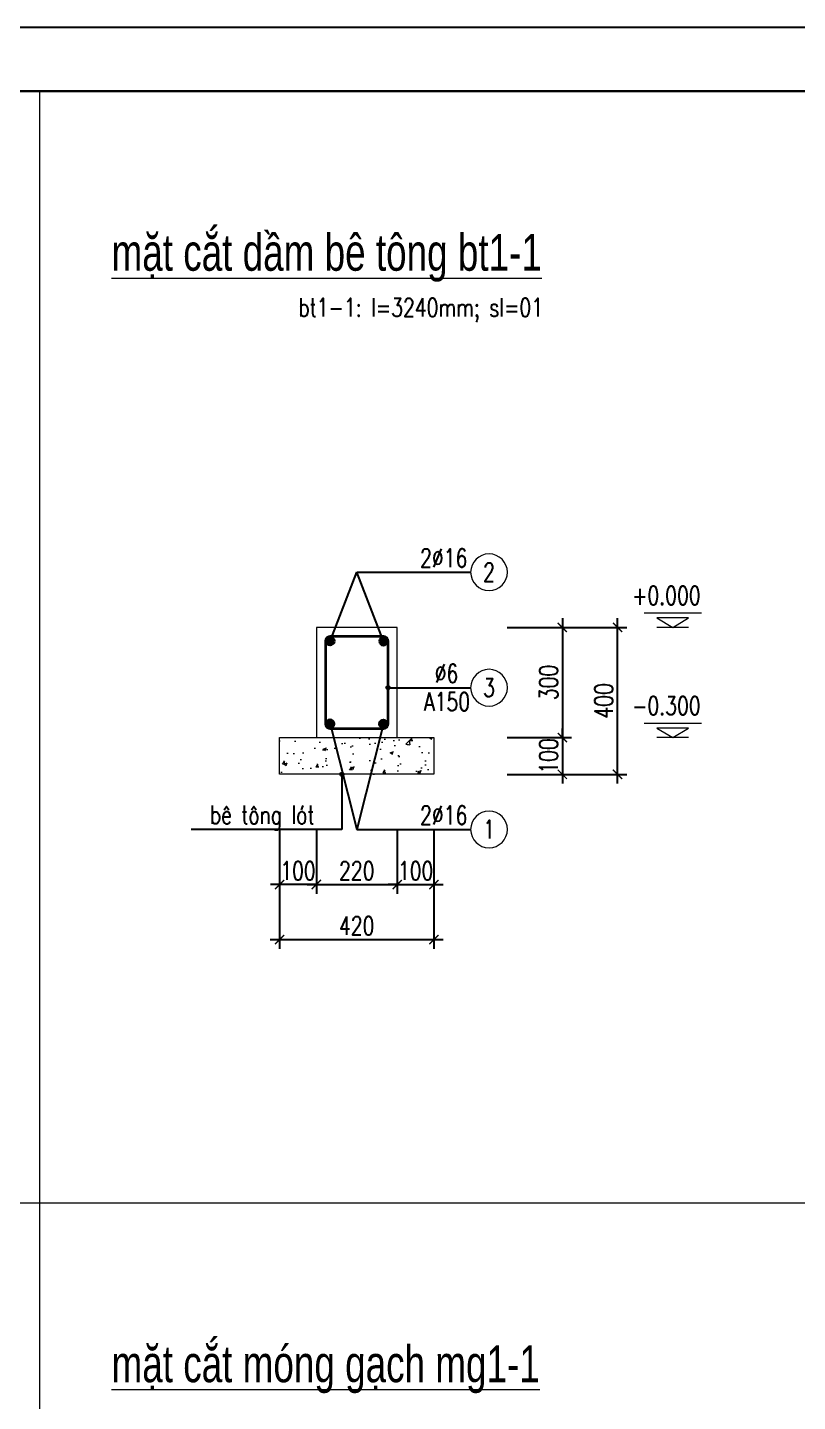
# Model space of a CAD drawing. Extents: x -1855204 to -1466800, y -1308584 to -996495.
# Drawn here: x -1692572 to -1684193, y -1071318 to -1056355 of the extents above; entities that cross this region are included whole.
import ezdxf
from ezdxf.enums import TextEntityAlignment as Align

# ---------------------------------------------------------------- set-up
doc = ezdxf.new("R2010")
doc.units = 0
doc.header["$LTSCALE"] = 150
doc.header["$PDMODE"] = 35
doc.layers.get('0').update_dxf_attribs({"lineweight": 18})
doc.layers.get('Defpoints').update_dxf_attribs({"lineweight": 18})
for name, color, linetype, lineweight in [('05.Text', 253, 'Continuous', 18), ('11.Khung bo', 32, 'Continuous', 50), ('12.Khung', 36, 'Continuous', 25), ('LS-DIM', 251, 'Continuous', 13), ('LS-HATCH', 147, 'Continuous', 9), ('LS-TEXT', 60, 'Continuous', 20), ('LS-THAY', 7, 'Continuous', 20), ('LS-THEP', 3, 'Continuous', 35)]:
    doc.layers.add(name, color=color, linetype=linetype, lineweight=lineweight)
doc.layers.add('DIM', color=1, linetype='Continuous')
doc.styles.add('chu ghi chu', font='vntimeh.shx', dxfattribs={"width": 0.7})
doc.styles.add('KCVN-LEADER', font='vnromadi.shx', dxfattribs={"width": 0.7, "height": 4})
doc.styles.add('romans.shx', font='romans.shx', dxfattribs={"width": 0.75, "bigfont": 'vns.shx'})
doc.styles.add('vnsimpli', font='vnsimli.shx', dxfattribs={"width": 0.75})
doc.dimstyles.new('D25', dxfattribs={"dimscale": 0, "dimtxt": 200, "dimasz": 100, "dimexe": 100, "dimexo": 0, "dimgap": 50, "dimtad": 1, "dimdec": 0, "dimlfac": 0.25, "dimdsep": 46, "dimtxsty": 'vnsimpli', "dimblk1": 'ARCHTICK', "dimblk2": 'ARCHTICK', "dimsah": 1, "dimcen": 0, "dimdle": 100, "dimclrd": 256, "dimclre": 256, "dimclrt": 60, "dimadec": 0, "dimazin": 0, "dimtfac": 0.004, "dimtdec": 0, "dimtix": 1, "dimtmove": 2, "dimatfit": 3, "dimldrblk": 'ARCHTICK', "dimfxl": 1, "dimtolj": 1, "dimarcsym": 0})
doc.dimstyles.new('LS.GHI CHU', dxfattribs={"dimtxt": 200, "dimasz": 120, "dimexe": 120, "dimexo": 120, "dimgap": 80, "dimtad": 1, "dimdec": 0, "dimzin": 0, "dimdsep": 46, "dimtxsty": 'romans.shx', "dimblk": 'ARCHTICK', "dimcen": 0.09, "dimdle": 120, "dimclrd": 256, "dimclre": 8, "dimclrt": 7, "dimadec": 0, "dimazin": 0, "dimtfac": 1, "dimtdec": 0, "dimtofl": 0, "dimtmove": 0, "dimatfit": 3, "dimldrblk": 'ARCHTICK', "dimfxl": 1, "dimtolj": 1, "dimtzin": 0, "dimarcsym": 0})

# ---------------------------------------------------------------- blocks, each defined once
blk = doc.blocks.new('100')
at = {"layer": '11.Khung bo', "const_width": 26.7}
blk.add_lwpolyline([(1860913, -945240), (1860913, -916940), (1896063, -916940), (1896063, -945240)], close=True, dxfattribs=at)
at = {"layer": '12.Khung', "color": 1}
blk.add_lwpolyline([(1901579, -945940), (1901579, -916240), (1859580, -916240), (1859580, -945940)], close=True, dxfattribs=at)
blk = doc.blocks.new('_ArchTick')
at = {"layer": 'DIM', "color": 0, "const_width": 0.15}
blk.add_lwpolyline([(-0.5, -0.5), (0.5, 0.5)], dxfattribs=at)
blk = doc.blocks.new('*D1638')
at = {"layer": 'Defpoints', "color": 0, "transparency": 16777216}
for p in [(-1689429, -1065088), (-1688549, -1065088), (-1688549, -1065688)]:
    blk.add_point(p, dxfattribs=at)
at = {"layer": 'LS-DIM', "lineweight": -2, "transparency": 16777216}
for p, q in [((-1689429, -1065088), (-1689429, -1065788)), ((-1688549, -1065088), (-1688549, -1065788)), ((-1689529, -1065688), (-1688449, -1065688))]:
    blk.add_line(p, q, dxfattribs=at)
at = {"layer": 'LS-DIM', "lineweight": -2, "transparency": 16777216, "xscale": 100, "yscale": 100, "zscale": 100, "rotation": 180}
blk.add_blockref('_ArchTick', (-1689429, -1065688), dxfattribs=at)
at = {"layer": 'LS-DIM', "lineweight": -2, "transparency": 16777216, "xscale": 100, "yscale": 100, "zscale": 100}
blk.add_blockref('_ArchTick', (-1688549, -1065688), dxfattribs=at)
at = {"layer": 'LS-DIM', "color": 60, "transparency": 16777216, "insert": (-1688989, -1065538), "char_height": 200, "attachment_point": 5, "style": 'vnsimpli'}
blk.add_mtext('\\A1;220', dxfattribs=at)
blk = doc.blocks.new('*D1639')
at = {"layer": 'Defpoints', "color": 0, "transparency": 16777216}
for p in [(-1689829, -1065088), (-1688149, -1065089), (-1688150, -1066288)]:
    blk.add_point(p, dxfattribs=at)
at = {"layer": 'LS-DIM', "lineweight": -2, "transparency": 16777216}
for p, q in [((-1689829, -1065088), (-1689830, -1066387)), ((-1688149, -1065089), (-1688150, -1066388)), ((-1689930, -1066287), (-1688050, -1066288))]:
    blk.add_line(p, q, dxfattribs=at)
at = {"layer": 'LS-DIM', "lineweight": -2, "transparency": 16777216, "xscale": 100, "yscale": 100, "zscale": 100}
for p, rotation in [((-1689830, -1066287), 179.9658978745376), ((-1688150, -1066288), 359.9658978745376)]:
    blk.add_blockref('_ArchTick', p, dxfattribs=dict(at, rotation=rotation))
at = {"layer": 'LS-DIM', "color": 60, "transparency": 16777216, "insert": (-1688990, -1066137), "char_height": 200, "attachment_point": 5, "rotation": 359.9659, "style": 'vnsimpli'}
blk.add_mtext('\\A1;420', dxfattribs=at)
blk = doc.blocks.new('cotthep')
at = {"layer": 'LS-THAY'}
blk.add_circle((-250, 0), 250, dxfattribs=at)
at = {"layer": 'LS-TEXT', "style": 'vnsimpli', "width": 0.75}
for tag, p in [('24`25', (446, 69)), ('10', (-250, -123)), ('A200', (440, -316))]:
    blk.add_attdef(tag, text='', height=250, dxfattribs=at).set_placement(p, align=Align.CENTER)
blk = doc.blocks.new('*D1640')
at = {"layer": 'Defpoints', "color": 0, "transparency": 16777216}
for p in [(-1687352, -1062888), (-1687352, -1064088), (-1686752, -1064088)]:
    blk.add_point(p, dxfattribs=at)
at = {"layer": 'LS-DIM', "lineweight": -2, "transparency": 16777216}
for p, q in [((-1686752, -1062788), (-1686752, -1064188)), ((-1687352, -1062888), (-1686652, -1062888)), ((-1687352, -1064088), (-1686652, -1064088))]:
    blk.add_line(p, q, dxfattribs=at)
at = {"layer": 'LS-DIM', "lineweight": -2, "transparency": 16777216, "xscale": 100, "yscale": 100, "zscale": 100}
for p, rotation in [((-1686752, -1062888), 90), ((-1686752, -1064088), 270)]:
    blk.add_blockref('_ArchTick', p, dxfattribs=dict(at, rotation=rotation))
at = {"layer": 'LS-DIM', "color": 60, "transparency": 16777216, "insert": (-1686902, -1063488), "char_height": 200, "attachment_point": 5, "rotation": 90, "style": 'vnsimpli'}
blk.add_mtext('\\A1;300', dxfattribs=at)
blk = doc.blocks.new('THEP DAM')
at = {"layer": 'LS-THEP'}
for p, q in [((-0.6, 0), (0.6, 0)), ((-0.42, 0.42), (0.42, -0.42)), ((-0.42, -0.42), (0.42, 0.42)), ((0, 0.6), (0, -0.6))]:
    blk.add_line(p, q, dxfattribs=at)
blk.add_circle((0, 0), 0.6, dxfattribs=at)
blk = doc.blocks.new('*D1641')
at = {"layer": 'Defpoints', "color": 0, "transparency": 16777216}
for p in [(-1687351, -1062888), (-1686152, -1062888), (-1687351, -1064488)]:
    blk.add_point(p, dxfattribs=at)
at = {"layer": 'LS-DIM', "lineweight": -2, "transparency": 16777216}
for p, q in [((-1686152, -1064588), (-1686152, -1062788)), ((-1687351, -1062888), (-1686052, -1062888)), ((-1687351, -1064488), (-1686052, -1064488))]:
    blk.add_line(p, q, dxfattribs=at)
at = {"layer": 'LS-DIM', "lineweight": -2, "transparency": 16777216, "xscale": 100, "yscale": 100, "zscale": 100}
for p, rotation in [((-1686152, -1062888), 90), ((-1686152, -1064488), 270)]:
    blk.add_blockref('_ArchTick', p, dxfattribs=dict(at, rotation=rotation))
at = {"layer": 'LS-DIM', "color": 60, "transparency": 16777216, "insert": (-1686302, -1063688), "char_height": 200, "attachment_point": 5, "rotation": 90, "style": 'vnsimpli'}
blk.add_mtext('\\A1;400', dxfattribs=at)
blk = doc.blocks.new('nhieu cot')
at = {"layer": 'LS-DIM', "linetype": 'Continuous'}
for p, q in [((605, 194), (-173, 194)), ((432, 130), (0, 130)), ((0, 130), (216, 0)), ((432, 0), (0, 0)), ((216, 0), (432, 130))]:
    blk.add_line(p, q, dxfattribs=at)
blk.add_solid([(216, 0), (216, 130), (0, 130), (216, 0)], dxfattribs=at)
at = {"color": 31, "linetype": 'Continuous', "style": 'chu ghi chu', "width": 0.7}
for tag, p in [('COT3', (-73, 1058)), ('COT2', (-73, 684)), ('COT1', (-73, 309))]:
    blk.add_attdef(tag, p, '', height=250, dxfattribs=at)
blk = doc.blocks.new('*D1642')
at = {"layer": 'Defpoints', "color": 0, "transparency": 16777216}
for p in [(-1687352, -1064088), (-1687352, -1064488), (-1686752, -1064488)]:
    blk.add_point(p, dxfattribs=at)
at = {"layer": 'LS-DIM', "lineweight": -2, "transparency": 16777216}
for p, q in [((-1686752, -1064088), (-1686752, -1063988)), ((-1687352, -1064088), (-1686652, -1064088)), ((-1686752, -1064088), (-1686752, -1064488)), ((-1687352, -1064488), (-1686652, -1064488)), ((-1686752, -1064488), (-1686752, -1064588))]:
    blk.add_line(p, q, dxfattribs=at)
at = {"layer": 'LS-DIM', "lineweight": -2, "transparency": 16777216, "xscale": 100, "yscale": 100, "zscale": 100}
for p, rotation in [((-1686752, -1064088), 270), ((-1686752, -1064488), 90)]:
    blk.add_blockref('_ArchTick', p, dxfattribs=dict(at, rotation=rotation))
at = {"layer": 'LS-DIM', "color": 60, "transparency": 16777216, "insert": (-1686902, -1064288), "char_height": 200, "attachment_point": 5, "rotation": 90, "style": 'vnsimpli'}
blk.add_mtext('\\A1;100', dxfattribs=at)
blk = doc.blocks.new('*D1643')
at = {"layer": 'Defpoints', "color": 0, "transparency": 16777216}
for p in [(-1688549, -1065088), (-1688149, -1065088), (-1688149, -1065688, 0)]:
    blk.add_point(p, dxfattribs=at)
at = {"layer": 'LS-DIM', "lineweight": -2, "transparency": 16777216}
for p, q in [((-1688549, -1065088, 0), (-1688549, -1065788, 0)), ((-1688149, -1065088, 0), (-1688149, -1065788, 0)), ((-1688549, -1065688, 0), (-1688649, -1065688, 0)), ((-1688549, -1065688, 0), (-1688149, -1065688, 0)), ((-1688149, -1065688, 0), (-1688049, -1065688, 0))]:
    blk.add_line(p, q, dxfattribs=at)
at = {"layer": 'LS-DIM', "lineweight": -2, "transparency": 16777216, "xscale": 100, "yscale": 100, "zscale": 100}
blk.add_blockref('_ArchTick', (-1688549, -1065688, 0), dxfattribs=at)
at = {"layer": 'LS-DIM', "lineweight": -2, "transparency": 16777216, "xscale": 100, "yscale": 100, "zscale": 100, "rotation": 180}
blk.add_blockref('_ArchTick', (-1688149, -1065688, 0), dxfattribs=at)
at = {"layer": 'LS-DIM', "color": 60, "transparency": 16777216, "insert": (-1688349, -1065538, 0), "char_height": 200, "attachment_point": 5, "style": 'vnsimpli'}
blk.add_mtext('\\A1;100', dxfattribs=at)
blk = doc.blocks.new('*D1644')
at = {"layer": 'Defpoints', "color": 0, "transparency": 16777216}
for p in [(-1689829, -1065088), (-1689429, -1065088), (-1689829, -1065688, 0)]:
    blk.add_point(p, dxfattribs=at)
at = {"layer": 'LS-DIM', "lineweight": -2, "transparency": 16777216}
for p, q in [((-1689829, -1065088, 0), (-1689829, -1065788, 0)), ((-1689429, -1065088, 0), (-1689429, -1065788, 0)), ((-1689829, -1065688, 0), (-1689929, -1065688, 0)), ((-1689429, -1065688, 0), (-1689829, -1065688, 0)), ((-1689429, -1065688, 0), (-1689329, -1065688, 0))]:
    blk.add_line(p, q, dxfattribs=at)
at = {"layer": 'LS-DIM', "lineweight": -2, "transparency": 16777216, "xscale": 100, "yscale": 100, "zscale": 100}
blk.add_blockref('_ArchTick', (-1689829, -1065688, 0), dxfattribs=at)
at = {"layer": 'LS-DIM', "lineweight": -2, "transparency": 16777216, "xscale": 100, "yscale": 100, "zscale": 100, "rotation": 180}
blk.add_blockref('_ArchTick', (-1689429, -1065688, 0), dxfattribs=at)
at = {"layer": 'LS-DIM', "color": 60, "transparency": 16777216, "insert": (-1689629, -1065538, 0), "char_height": 200, "attachment_point": 5, "style": 'vnsimpli'}
blk.add_mtext('\\A1;100', dxfattribs=at)

msp = doc.modelspace()

# ---------------------------------------------------------------- hatches: boundary and pattern name
at = {"layer": 'LS-HATCH'}
h = msp.add_hatch(dxfattribs=at)
h.set_pattern_fill('AR-CONC', color=256, scale=2, style=0)
h.set_pattern_definition([(50, (-1360406.46, -232273.34), (364.36934, -31.87817), [38.1, -419.1]), (355, (-1360406.46, -232273.34), (-70.48565, 382.11329), [30.48, -335.28]), (100.451, (-1360376.1, -232276), (293.885, 350.23338), [32.38, -356.18]), (46.1842, (-1360406.46, -232171.74), (542.15808, -84.08466), [57.15, -628.65]), (96.6356, (-1360361.3, -232178.74), (474.80847, 494.8511), [48.57, -534.27]), (351.184, (-1360406.46, -232171.74), (474.8092, 494.85024), [45.72, -502.92]), (21, (-1360355.66, -232197.14), (303.22976, -204.53104), [38.1, -419.1]), (326, (-1360355.66, -232197.14), (123.60406, 368.37593), [30.48, -335.28]), (71.4514, (-1360330.4, -232214.18), (426.83298, 163.84572), [32.38, -356.18]), (37.5, (-1360406.46, -232273.34), (6.177207, 169.110078), [0, -331.216, 0, -340.36, 0, -336.55]), (7.5, (-1360406.46, -232273.34), (133.639325, 200.36115), [0, -194.056, 0, -323.596, 0, -128.27]), (327.5, (-1360519.75, -232273.34), (271.18119, -11.457488), [0, -127, 0, -396.24, 0, -525.78]), (317.5, (-1360570.55, -232273.34), (296.25836, 50.85298), [0, -165.1, 0, -263.144, 0, -373.38])])
h.paths.add_polyline_path([(-1689829.1, -1064087.9), (-1688149.1, -1064087.9), (-1688149.1, -1064487.9), (-1689829.1, -1064487.9)])

# ---------------------------------------------------------------- linework, layer by layer
at = {"layer": 'LS-THAY'}
for p, q in [((-1692441.5, -1057048.7), (-1692441.5, -1081256.6)), ((-1701153.8, -1069152.7), (-1683729.2, -1069152.7))]:
    msp.add_line(p, q, dxfattribs=at)
msp.add_lwpolyline([(-1688549.1, -1064087.9), (-1688549.1, -1062887.9), (-1689429.1, -1062887.9), (-1689429.1, -1064087.9), (-1688549.1, -1064087.9)], dxfattribs=at)
msp.add_lwpolyline([(-1689829.1, -1064087.9), (-1688149.1, -1064087.9), (-1688149.1, -1064487.9), (-1689829.1, -1064487.9)], close=True, dxfattribs=at)
at = {"layer": 'LS-THEP'}
msp.add_lwpolyline([(-1688649.1, -1063937.9), (-1688649.1, -1063037.9, 0.4142136), (-1688699.1, -1062987.9), (-1689279.1, -1062987.9, 0.4142136), (-1689329.1, -1063037.9), (-1689329.1, -1063937.9, 0.4142136), (-1689279.1, -1063987.9), (-1688699.1, -1063987.9, 0.4142136)], format="xyb", close=True, dxfattribs=at)

# ---------------------------------------------------------------- block references
at = {"layer": '05.Text', "xscale": 0.991454545641318, "yscale": 0.991454545641318, "zscale": 0.9914545456793755}
msp.add_blockref('100', (-3546164.4, -147944.3), dxfattribs=at)
at = {"layer": 'LS-DIM'}
ref = msp.add_blockref('cotthep', (-1687749.8, -1062287.7), dxfattribs=dict(at, xscale=-0.7999999998137355, yscale=0.7999999998137355, zscale=0.8))
ref.add_attrib('10', '2', dxfattribs={"layer": 'LS-TEXT', "height": 200, "style": 'vnsimpli', "width": 0.75}).set_placement((-1687549.8, -1062386.3), align=Align.CENTER)
ref.add_attrib('24`25', '2`16', dxfattribs={"layer": 'LS-TEXT', "height": 200, "style": 'vnsimpli', "width": 0.75}).set_placement((-1688042.8, -1062232.3), align=Align.CENTER)
ref = msp.add_blockref('nhieu cot', (-1685723.5, -1062887.9, 0), dxfattribs=dict(at, xscale=0.7999999998137355, yscale=0.7999999998137355, zscale=0.7999999998137355))
ref.add_attrib('COT1', '+0.000', dxfattribs={"layer": 'LS-TEXT', "linetype": 'Continuous', "height": 200, "style": 'vnsimpli', "width": 0.75}).set_placement((-1685620.2, -1062640.4, 0), align=Align.CENTER)
ref = msp.add_blockref('cotthep', (-1687749.8, -1063544.2), dxfattribs=dict(at, xscale=-0.7999999998137355, yscale=0.7999999998137355, zscale=0.8))
ref.add_attrib('10', '3', dxfattribs={"layer": 'LS-TEXT', "height": 200, "style": 'vnsimpli', "width": 0.75}).set_placement((-1687549.8, -1063642.8), align=Align.CENTER)
ref.add_attrib('24`25', '`6', dxfattribs={"layer": 'LS-TEXT', "height": 200, "style": 'vnsimpli', "width": 0.75}).set_placement((-1688013.3, -1063488.8), align=Align.CENTER)
ref.add_attrib('A200', 'A150', dxfattribs={"layer": 'LS-TEXT', "height": 200, "style": 'vnsimpli', "width": 0.75}).set_placement((-1688007.1, -1063796.7), align=Align.CENTER)
ref = msp.add_blockref('nhieu cot', (-1685723.5, -1064087.9), dxfattribs=dict(at, xscale=0.7999999998137355, yscale=0.7999999998137355, zscale=0.7999999998137355))
ref.add_attrib('COT1', '-0.300', dxfattribs={"layer": 'LS-TEXT', "linetype": 'Continuous', "height": 200, "style": 'vnsimpli', "width": 0.75}).set_placement((-1685620.2, -1063840.4), align=Align.CENTER)
ref = msp.add_blockref('cotthep', (-1687749.8, -1065088), dxfattribs=dict(at, xscale=-0.7999999998137355, yscale=0.7999999998137355, zscale=0.8))
ref.add_attrib('10', '1', dxfattribs={"layer": 'LS-TEXT', "height": 200, "style": 'vnsimpli', "width": 0.75}).set_placement((-1687549.8, -1065186.6), align=Align.CENTER)
ref.add_attrib('24`25', '2`16', dxfattribs={"layer": 'LS-TEXT', "height": 200, "style": 'vnsimpli', "width": 0.75}).set_placement((-1688042.8, -1065032.6), align=Align.CENTER)
at = {"layer": 'LS-THEP', "yscale": 70.70707070920616}
for p, xscale, zscale in [((-1689279.1, -1063037.9), 70.70707070920616, 70.70707070920616), ((-1688699.1, -1063037.9), -70.70707070920616, 70.7070707089458)]:
    msp.add_blockref('THEP DAM', p, dxfattribs=dict(at, xscale=xscale, zscale=zscale))
at = {"layer": 'LS-THEP', "yscale": 70.70707070920616, "rotation": 180}
for p, xscale, zscale in [((-1689279.1, -1063937.9), -70.70707070920616, 70.7070707089458), ((-1688699.1, -1063937.9), 70.70707070920616, 70.70707070920616)]:
    msp.add_blockref('THEP DAM', p, dxfattribs=dict(at, xscale=xscale, zscale=zscale))

# ---------------------------------------------------------------- texts
at = {"layer": 'LS-TEXT', "width": 0.75}
for s, height, style, p in [('%%UmÆt c¾t dÇm bª t«ng bt1-1', 400, 'KCVN-LEADER', (-1691657.7, -1059003.7)), ('bt1-1: l=3240mm; sl=01', 200, 'vnsimpli', (-1689623.9, -1059503.7)), ('%%UmÆt c¾t mãng g¹ch mg1-1', 400, 'KCVN-LEADER', (-1691657.7, -1071107.6))]:
    msp.add_text(s, height=height, dxfattribs=dict(at, style=style)).set_placement(p)
at = {"layer": 'LS-TEXT', "style": 'vnsimpli', "width": 0.75}
msp.add_text('bª t«ng lãt', height=200, dxfattribs=at).set_placement((-1690018.2, -1065028.6), align=Align.CENTER)

# ---------------------------------------------------------------- dimensions: what is measured, and where the dimension line sits
at = {"layer": 'LS-DIM'}
for base, p1, p2, angle, override, picture, middle in [((-1686751.8, -1064087.9), (-1687351.8, -1062887.9), (-1687351.8, -1064087.9), 90, {"dimscale": 1}, '*D1640', (-1686901.8, -1063487.9)), ((-1686151.8, -1062887.9), (-1687350.8, -1064487.9), (-1687350.8, -1062887.9), 90, {"dimscale": 1}, '*D1641', (-1686301.8, -1063687.9)), ((-1686751.8, -1064487.9), (-1687351.8, -1064087.9), (-1687351.8, -1064487.9), 90, {"dimscale": 1, "dimfxl": 100}, '*D1642', (-1686901.8, -1064287.9)), ((-1689829.2, -1065687.9, 0), (-1689429.1, -1065087.9), (-1689829.2, -1065087.9), 180, {"dimscale": 1, "dimfxl": 100}, '*D1644', (-1689629.2, -1065537.9, 0))]:
    dim = msp.add_linear_dim(base=base, p1=p1, p2=p2, angle=angle, dimstyle='D25', override=override, dxfattribs=at)
    dim.commit()
    dim.dimension.update_dxf_attribs({"geometry": picture, "text_midpoint": middle})
for p1, p2, distance, picture, middle in [((-1689829.2, -1065087.9), (-1688149.1, -1065088.9), -1198.9, '*D1639', (-1688989.8, -1066137.3)), ((-1689429.1, -1065087.9), (-1688549.1, -1065087.9), -600, '*D1638', (-1688989.1, -1065537.9))]:
    dim = msp.add_aligned_dim(p1=p1, p2=p2, distance=distance, dimstyle='D25', override={"dimscale": 1, "dimfxl": 100}, dxfattribs=at)
    dim.commit()
    dim.dimension.update_dxf_attribs({"geometry": picture, "text_midpoint": middle})
dim = msp.add_linear_dim(base=(-1688149.1, -1065687.9, 0), p1=(-1688549.1, -1065087.9), p2=(-1688149.1, -1065087.9), dimstyle='D25', override={"dimscale": 1, "dimfxl": 100}, dxfattribs=at)
dim.commit()
dim.dimension.update_dxf_attribs({"geometry": '*D1643', "text_midpoint": (-1688349.1, -1065537.9, 0)})

# ---------------------------------------------------------------- leaders
for points in [[(-1689279.1, -1063037.9), (-1688989.1, -1062287.9), (-1687749.8, -1062287.8)], [(-1688699.1, -1063037.9), (-1688989.1, -1062287.9), (-1687749.8, -1062287.8)], [(-1688649.1, -1063544.2), (-1687749.8, -1063544.2)], [(-1689279.1, -1063937.9), (-1688989.1, -1065087.9), (-1687749.8, -1065088)], [(-1688699.1, -1063937.9), (-1688989.1, -1065087.9), (-1687758, -1065088)], [(-1689150.4, -1064487.9), (-1689150.4, -1065087.9), (-1690791.5, -1065087.9)]]:
    msp.add_leader(points, dimstyle='LS.GHI CHU', override={"dimscale": 50, "dimasz": 0.8, "dimtad": 0, "dimtxsty": 'vnsimpli', "dimldrblk": 'Origin'}, dxfattribs=at)

doc.saveas('drawing.dxf')
